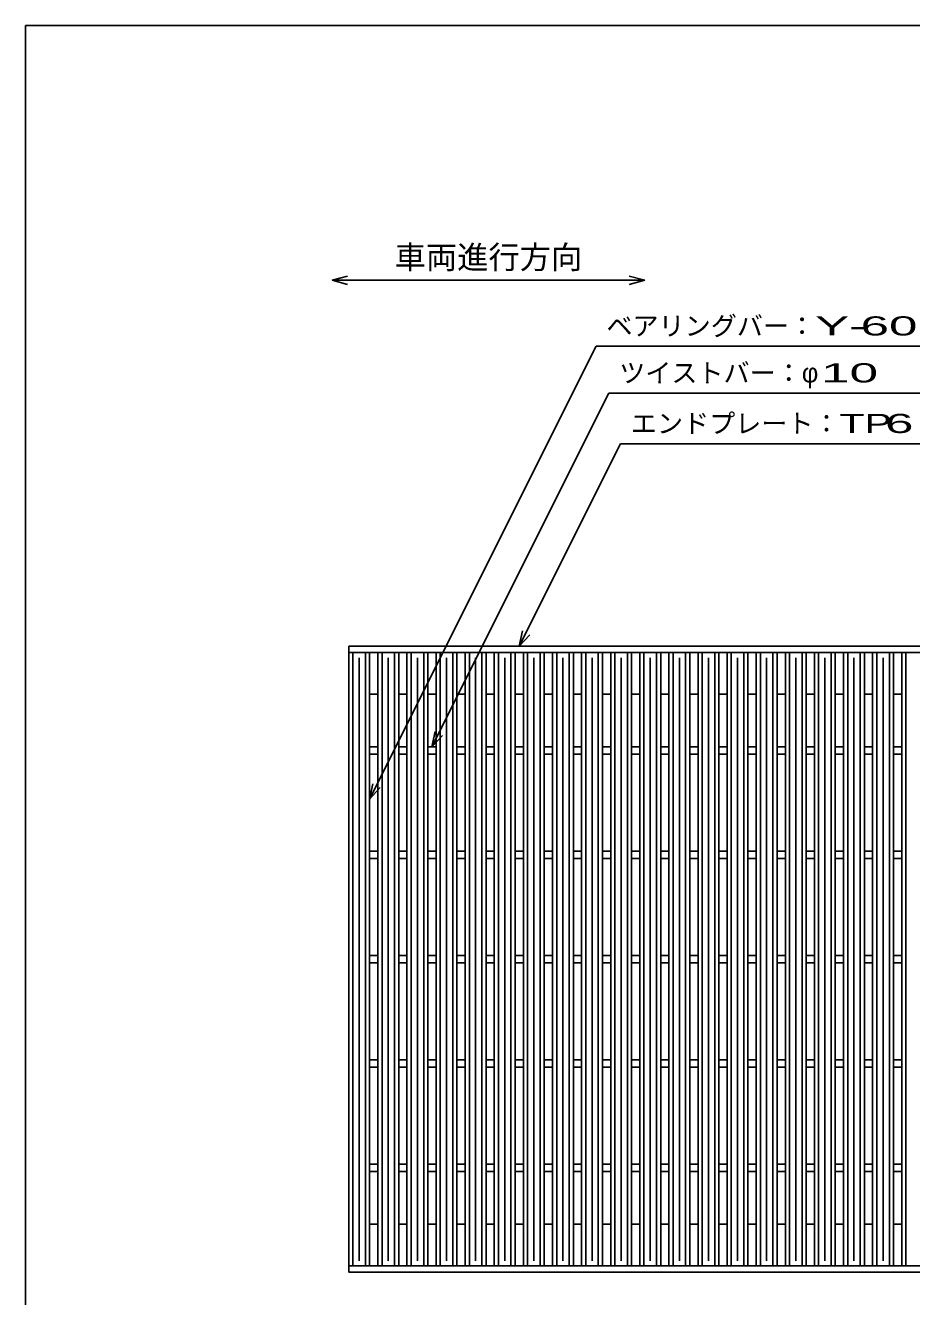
# Model space of a CAD drawing. Units: millimetres, scale not verified. Extents: x -1820 to 1731, y -1282 to 1054.
# Drawn here: x -1729 to -879, y -165 to 1054 of the extents above; entities that cross this region are included whole.
import ezdxf
from ezdxf.enums import TextEntityAlignment as Align

# ---------------------------------------------------------------- set-up
doc = ezdxf.new("R2010")
doc.units = ezdxf.units.MM
doc.header["$LTSCALE"] = 10
for name, color, linetype, lineweight in [('0_2', 150, 'Continuous', 25), ('16', 3, 'Continuous', 25), ('22', 2, 'Continuous', 25)]:
    doc.layers.add(name, color=color, linetype=linetype, lineweight=lineweight)
doc.styles.add('ベクトル', font='')
doc.styles.get('ベクトル').set_extended_font_data('ベクトル')

msp = doc.modelspace()

# ---------------------------------------------------------------- linework, layer by layer
at = {"layer": '0_2'}
for p, q in [((-1729, -1146.5), (-1729, 1053.5)), ((-1729, 1053.5), (1731, 1053.5))]:
    msp.add_line(p, q, dxfattribs=at)
at = {"layer": '0_2', "color": 4}
for p, q in [((-1435.08, 809.33), (-1420.08, 813.33)), ((-1420.08, 805.33), (-1435.08, 809.33)), ((-1435.08, 809.33), (-1135.08, 809.33)), ((-1135.08, 809.33), (-1150.08, 813.33)), ((-1150.08, 805.33), (-1135.08, 809.33))]:
    msp.add_line(p, q, dxfattribs=at)
at = {"layer": '16'}
for p, q in [((-1419, 458.5), (-423, 458.5)), ((-1419, 452.5), (-1419, 458.5)), ((-1419, 452.5), (-423, 452.5)), ((-1419, -135.5), (-1419, 452.5)), ((-1419, 452.5), (-1399, 452.5)), ((-1415, -135.5), (-1415, 452.5)), ((-1403, -135.5), (-1403, 452.5)), ((-1399, -135.5), (-1399, 452.5)), ((-1391.1, -135.5), (-1391.1, 452.5)), ((-1391.1, 452.5), (-1371.1, 452.5)), ((-1387.1, -135.5), (-1387.1, 452.5)), ((-1375.1, -135.5), (-1375.1, 452.5)), ((-1371.1, -135.5), (-1371.1, 452.5)), ((-1363.2, -135.5), (-1363.2, 452.5)), ((-1363.2, 452.5), (-1343.2, 452.5)), ((-1359.2, -135.5), (-1359.2, 452.5)), ((-1347.2, -135.5), (-1347.2, 452.5)), ((-1343.2, -135.5), (-1343.2, 452.5)), ((-1335.3, -135.5), (-1335.3, 452.5)), ((-1335.3, 452.5), (-1315.3, 452.5)), ((-1331.3, -135.5), (-1331.3, 452.5)), ((-1319.3, -135.5), (-1319.3, 452.5)), ((-1315.3, -135.5), (-1315.3, 452.5)), ((-1307.4, -135.5), (-1307.4, 452.5)), ((-1307.4, 452.5), (-1287.4, 452.5)), ((-1303.4, -135.5), (-1303.4, 452.5)), ((-1291.4, -135.5), (-1291.4, 452.5)), ((-1287.4, -135.5), (-1287.4, 452.5)), ((-1279.5, -135.5), (-1279.5, 452.5)), ((-1279.5, 452.5), (-1259.5, 452.5)), ((-1275.5, -135.5), (-1275.5, 452.5)), ((-1263.5, -135.5), (-1263.5, 452.5)), ((-1259.5, -135.5), (-1259.5, 452.5)), ((-1251.6, -135.5), (-1251.6, 452.5)), ((-1251.6, 452.5), (-1231.6, 452.5)), ((-1247.6, -135.5), (-1247.6, 452.5)), ((-1235.6, -135.5), (-1235.6, 452.5)), ((-1231.6, -135.5), (-1231.6, 452.5)), ((-1223.7, -135.5), (-1223.7, 452.5)), ((-1223.7, 452.5), (-1203.7, 452.5)), ((-1219.7, -135.5), (-1219.7, 452.5)), ((-1207.7, -135.5), (-1207.7, 452.5)), ((-1203.7, -135.5), (-1203.7, 452.5)), ((-1195.8, -135.5), (-1195.8, 452.5)), ((-1195.8, 452.5), (-1175.8, 452.5)), ((-1191.8, -135.5), (-1191.8, 452.5)), ((-1179.8, -135.5), (-1179.8, 452.5)), ((-1175.8, -135.5), (-1175.8, 452.5)), ((-1167.9, -135.5), (-1167.9, 452.5)), ((-1167.9, 452.5), (-1147.9, 452.5)), ((-1163.9, -135.5), (-1163.9, 452.5)), ((-1151.9, -135.5), (-1151.9, 452.5)), ((-1147.9, -135.5), (-1147.9, 452.5)), ((-1140, -135.5), (-1140, 452.5)), ((-1140, 452.5), (-1120, 452.5)), ((-1136, -135.5), (-1136, 452.5)), ((-1124, -135.5), (-1124, 452.5)), ((-1120, -135.5), (-1120, 452.5)), ((-1112.1, -135.5), (-1112.1, 452.5)), ((-1112.1, 452.5), (-1092.1, 452.5)), ((-1108.1, -135.5), (-1108.1, 452.5)), ((-1096.1, -135.5), (-1096.1, 452.5)), ((-1092.1, -135.5), (-1092.1, 452.5)), ((-1084.2, -135.5), (-1084.2, 452.5)), ((-1084.2, 452.5), (-1064.2, 452.5)), ((-1080.2, -135.5), (-1080.2, 452.5)), ((-1068.2, -135.5), (-1068.2, 452.5)), ((-1064.2, -135.5), (-1064.2, 452.5)), ((-1056.3, -135.5), (-1056.3, 452.5)), ((-1056.3, 452.5), (-1036.3, 452.5)), ((-1052.3, -135.5), (-1052.3, 452.5)), ((-1040.3, -135.5), (-1040.3, 452.5)), ((-1036.3, -135.5), (-1036.3, 452.5)), ((-1028.4, -135.5), (-1028.4, 452.5)), ((-1028.4, 452.5), (-1008.4, 452.5)), ((-1024.4, -135.5), (-1024.4, 452.5)), ((-1012.4, -135.5), (-1012.4, 452.5)), ((-1008.4, -135.5), (-1008.4, 452.5)), ((-1000.5, -135.5), (-1000.5, 452.5)), ((-1000.5, 452.5), (-980.5, 452.5)), ((-996.5, -135.5), (-996.5, 452.5)), ((-984.5, -135.5), (-984.5, 452.5)), ((-980.5, -135.5), (-980.5, 452.5)), ((-972.6, -135.5), (-972.6, 452.5)), ((-972.6, 452.5), (-952.6, 452.5)), ((-968.6, -135.5), (-968.6, 452.5)), ((-956.6, -135.5), (-956.6, 452.5)), ((-952.6, -135.5), (-952.6, 452.5)), ((-944.7, -135.5), (-944.7, 452.5)), ((-944.7, 452.5), (-924.7, 452.5)), ((-940.7, -135.5), (-940.7, 452.5)), ((-928.7, -135.5), (-928.7, 452.5)), ((-924.7, -135.5), (-924.7, 452.5)), ((-916.8, -135.5), (-916.8, 452.5)), ((-916.8, 452.5), (-896.8, 452.5)), ((-912.8, -135.5), (-912.8, 452.5)), ((-900.8, -135.5), (-900.8, 452.5)), ((-896.8, -135.5), (-896.8, 452.5)), ((-888.9, -135.5), (-888.9, 452.5)), ((-888.9, 452.5), (-868.9, 452.5)), ((-884.9, -135.5), (-884.9, 452.5)), ((-1409, -130.5), (-1409, 447.5)), ((-1381.1, -130.5), (-1381.1, 447.5)), ((-1353.2, -130.5), (-1353.2, 447.5)), ((-1325.3, -130.5), (-1325.3, 447.5)), ((-1297.4, -130.5), (-1297.4, 447.5)), ((-1269.5, -130.5), (-1269.5, 447.5)), ((-1241.6, -130.5), (-1241.6, 447.5)), ((-1213.7, -130.5), (-1213.7, 447.5)), ((-1185.8, -130.5), (-1185.8, 447.5)), ((-1157.9, -130.5), (-1157.9, 447.5)), ((-1130, -130.5), (-1130, 447.5)), ((-1102.1, -130.5), (-1102.1, 447.5)), ((-1074.2, -130.5), (-1074.2, 447.5)), ((-1046.3, -130.5), (-1046.3, 447.5)), ((-1018.4, -130.5), (-1018.4, 447.5)), ((-990.5, -130.5), (-990.5, 447.5)), ((-962.6, -130.5), (-962.6, 447.5)), ((-934.7, -130.5), (-934.7, 447.5)), ((-906.8, -130.5), (-906.8, 447.5)), ((-1399, 412.5), (-1391.1, 412.5)), ((-1371.1, 412.5), (-1363.2, 412.5)), ((-1343.2, 412.5), (-1335.3, 412.5)), ((-1315.3, 412.5), (-1307.4, 412.5)), ((-1287.4, 412.5), (-1279.5, 412.5)), ((-1259.5, 412.5), (-1251.6, 412.5)), ((-1231.6, 412.5), (-1223.7, 412.5)), ((-1203.7, 412.5), (-1195.8, 412.5)), ((-1175.8, 412.5), (-1167.9, 412.5)), ((-1147.9, 412.5), (-1140, 412.5)), ((-1120, 412.5), (-1112.1, 412.5)), ((-1092.1, 412.5), (-1084.2, 412.5)), ((-1064.2, 412.5), (-1056.3, 412.5)), ((-1036.3, 412.5), (-1028.4, 412.5)), ((-1008.4, 412.5), (-1000.5, 412.5)), ((-980.5, 412.5), (-972.6, 412.5)), ((-952.6, 412.5), (-944.7, 412.5)), ((-924.7, 412.5), (-916.8, 412.5)), ((-896.8, 412.5), (-888.9, 412.5)), ((-1399, 362), (-1391.1, 362)), ((-1399, 355), (-1391.1, 355)), ((-1371.1, 362), (-1363.2, 362)), ((-1371.1, 355), (-1363.2, 355)), ((-1343.2, 362), (-1335.3, 362)), ((-1343.2, 355), (-1335.3, 355)), ((-1315.3, 362), (-1307.4, 362)), ((-1315.3, 355), (-1307.4, 355)), ((-1287.4, 362), (-1279.5, 362)), ((-1287.4, 355), (-1279.5, 355)), ((-1259.5, 362), (-1251.6, 362)), ((-1259.5, 355), (-1251.6, 355)), ((-1231.6, 362), (-1223.7, 362)), ((-1231.6, 355), (-1223.7, 355)), ((-1203.7, 362), (-1195.8, 362)), ((-1203.7, 355), (-1195.8, 355)), ((-1175.8, 362), (-1167.9, 362)), ((-1175.8, 355), (-1167.9, 355)), ((-1147.9, 362), (-1140, 362)), ((-1147.9, 355), (-1140, 355)), ((-1120, 362), (-1112.1, 362)), ((-1120, 355), (-1112.1, 355)), ((-1092.1, 362), (-1084.2, 362)), ((-1092.1, 355), (-1084.2, 355)), ((-1064.2, 362), (-1056.3, 362)), ((-1064.2, 355), (-1056.3, 355)), ((-1036.3, 362), (-1028.4, 362)), ((-1036.3, 355), (-1028.4, 355)), ((-1008.4, 362), (-1000.5, 362)), ((-1008.4, 355), (-1000.5, 355)), ((-980.5, 362), (-972.6, 362)), ((-980.5, 355), (-972.6, 355)), ((-952.6, 362), (-944.7, 362)), ((-952.6, 355), (-944.7, 355)), ((-924.7, 362), (-916.8, 362)), ((-924.7, 355), (-916.8, 355)), ((-896.8, 362), (-888.9, 362)), ((-896.8, 355), (-888.9, 355)), ((-1399, 262), (-1391.1, 262)), ((-1371.1, 262), (-1363.2, 262)), ((-1343.2, 262), (-1335.3, 262)), ((-1315.3, 262), (-1307.4, 262)), ((-1287.4, 262), (-1279.5, 262)), ((-1259.5, 262), (-1251.6, 262)), ((-1231.6, 262), (-1223.7, 262)), ((-1203.7, 262), (-1195.8, 262)), ((-1175.8, 262), (-1167.9, 262)), ((-1147.9, 262), (-1140, 262)), ((-1120, 262), (-1112.1, 262)), ((-1092.1, 262), (-1084.2, 262)), ((-1064.2, 262), (-1056.3, 262)), ((-1036.3, 262), (-1028.4, 262)), ((-1008.4, 262), (-1000.5, 262)), ((-980.5, 262), (-972.6, 262)), ((-952.6, 262), (-944.7, 262)), ((-924.7, 262), (-916.8, 262)), ((-896.8, 262), (-888.9, 262)), ((-1399, 255), (-1391.1, 255)), ((-1371.1, 255), (-1363.2, 255)), ((-1343.2, 255), (-1335.3, 255)), ((-1315.3, 255), (-1307.4, 255)), ((-1287.4, 255), (-1279.5, 255)), ((-1259.5, 255), (-1251.6, 255)), ((-1231.6, 255), (-1223.7, 255)), ((-1203.7, 255), (-1195.8, 255)), ((-1175.8, 255), (-1167.9, 255)), ((-1147.9, 255), (-1140, 255)), ((-1120, 255), (-1112.1, 255)), ((-1092.1, 255), (-1084.2, 255)), ((-1064.2, 255), (-1056.3, 255)), ((-1036.3, 255), (-1028.4, 255)), ((-1008.4, 255), (-1000.5, 255)), ((-980.5, 255), (-972.6, 255)), ((-952.6, 255), (-944.7, 255)), ((-924.7, 255), (-916.8, 255)), ((-896.8, 255), (-888.9, 255)), ((-1399, 162), (-1391.1, 162)), ((-1371.1, 162), (-1363.2, 162)), ((-1343.2, 162), (-1335.3, 162)), ((-1315.3, 162), (-1307.4, 162)), ((-1287.4, 162), (-1279.5, 162)), ((-1259.5, 162), (-1251.6, 162)), ((-1231.6, 162), (-1223.7, 162)), ((-1203.7, 162), (-1195.8, 162)), ((-1175.8, 162), (-1167.9, 162)), ((-1147.9, 162), (-1140, 162)), ((-1120, 162), (-1112.1, 162)), ((-1092.1, 162), (-1084.2, 162)), ((-1064.2, 162), (-1056.3, 162)), ((-1036.3, 162), (-1028.4, 162)), ((-1008.4, 162), (-1000.5, 162)), ((-980.5, 162), (-972.6, 162)), ((-952.6, 162), (-944.7, 162)), ((-924.7, 162), (-916.8, 162)), ((-896.8, 162), (-888.9, 162)), ((-1399, 155), (-1391.1, 155)), ((-1371.1, 155), (-1363.2, 155)), ((-1343.2, 155), (-1335.3, 155)), ((-1315.3, 155), (-1307.4, 155)), ((-1287.4, 155), (-1279.5, 155)), ((-1259.5, 155), (-1251.6, 155)), ((-1231.6, 155), (-1223.7, 155)), ((-1203.7, 155), (-1195.8, 155)), ((-1175.8, 155), (-1167.9, 155)), ((-1147.9, 155), (-1140, 155)), ((-1120, 155), (-1112.1, 155)), ((-1092.1, 155), (-1084.2, 155)), ((-1064.2, 155), (-1056.3, 155)), ((-1036.3, 155), (-1028.4, 155)), ((-1008.4, 155), (-1000.5, 155)), ((-980.5, 155), (-972.6, 155)), ((-952.6, 155), (-944.7, 155)), ((-924.7, 155), (-916.8, 155)), ((-896.8, 155), (-888.9, 155)), ((-1399, 62), (-1391.1, 62)), ((-1371.1, 62), (-1363.2, 62)), ((-1343.2, 62), (-1335.3, 62)), ((-1315.3, 62), (-1307.4, 62)), ((-1287.4, 62), (-1279.5, 62)), ((-1259.5, 62), (-1251.6, 62)), ((-1231.6, 62), (-1223.7, 62)), ((-1203.7, 62), (-1195.8, 62)), ((-1175.8, 62), (-1167.9, 62)), ((-1147.9, 62), (-1140, 62)), ((-1120, 62), (-1112.1, 62)), ((-1092.1, 62), (-1084.2, 62)), ((-1064.2, 62), (-1056.3, 62)), ((-1036.3, 62), (-1028.4, 62)), ((-1008.4, 62), (-1000.5, 62)), ((-980.5, 62), (-972.6, 62)), ((-952.6, 62), (-944.7, 62)), ((-924.7, 62), (-916.8, 62)), ((-896.8, 62), (-888.9, 62)), ((-1399, 55), (-1391.1, 55)), ((-1371.1, 55), (-1363.2, 55)), ((-1343.2, 55), (-1335.3, 55)), ((-1315.3, 55), (-1307.4, 55)), ((-1287.4, 55), (-1279.5, 55)), ((-1259.5, 55), (-1251.6, 55)), ((-1231.6, 55), (-1223.7, 55)), ((-1203.7, 55), (-1195.8, 55)), ((-1175.8, 55), (-1167.9, 55)), ((-1147.9, 55), (-1140, 55)), ((-1120, 55), (-1112.1, 55)), ((-1092.1, 55), (-1084.2, 55)), ((-1064.2, 55), (-1056.3, 55)), ((-1036.3, 55), (-1028.4, 55)), ((-1008.4, 55), (-1000.5, 55)), ((-980.5, 55), (-972.6, 55)), ((-952.6, 55), (-944.7, 55)), ((-924.7, 55), (-916.8, 55)), ((-896.8, 55), (-888.9, 55)), ((-1399, -38), (-1391.1, -38)), ((-1399, -45), (-1391.1, -45)), ((-1371.1, -38), (-1363.2, -38)), ((-1371.1, -45), (-1363.2, -45)), ((-1343.2, -38), (-1335.3, -38)), ((-1343.2, -45), (-1335.3, -45)), ((-1315.3, -38), (-1307.4, -38)), ((-1315.3, -45), (-1307.4, -45)), ((-1287.4, -38), (-1279.5, -38)), ((-1287.4, -45), (-1279.5, -45)), ((-1259.5, -38), (-1251.6, -38)), ((-1259.5, -45), (-1251.6, -45)), ((-1231.6, -38), (-1223.7, -38)), ((-1231.6, -45), (-1223.7, -45)), ((-1203.7, -38), (-1195.8, -38)), ((-1203.7, -45), (-1195.8, -45)), ((-1175.8, -38), (-1167.9, -38)), ((-1175.8, -45), (-1167.9, -45)), ((-1147.9, -38), (-1140, -38)), ((-1147.9, -45), (-1140, -45)), ((-1120, -38), (-1112.1, -38)), ((-1120, -45), (-1112.1, -45)), ((-1092.1, -38), (-1084.2, -38)), ((-1092.1, -45), (-1084.2, -45)), ((-1064.2, -38), (-1056.3, -38)), ((-1064.2, -45), (-1056.3, -45)), ((-1036.3, -38), (-1028.4, -38)), ((-1036.3, -45), (-1028.4, -45)), ((-1008.4, -38), (-1000.5, -38)), ((-1008.4, -45), (-1000.5, -45)), ((-980.5, -38), (-972.6, -38)), ((-980.5, -45), (-972.6, -45)), ((-952.6, -38), (-944.7, -38)), ((-952.6, -45), (-944.7, -45)), ((-924.7, -38), (-916.8, -38)), ((-924.7, -45), (-916.8, -45)), ((-896.8, -38), (-888.9, -38)), ((-896.8, -45), (-888.9, -45)), ((-1399, -95.5), (-1391.1, -95.5)), ((-1371.1, -95.5), (-1363.2, -95.5)), ((-1343.2, -95.5), (-1335.3, -95.5)), ((-1315.3, -95.5), (-1307.4, -95.5)), ((-1287.4, -95.5), (-1279.5, -95.5)), ((-1259.5, -95.5), (-1251.6, -95.5)), ((-1231.6, -95.5), (-1223.7, -95.5)), ((-1203.7, -95.5), (-1195.8, -95.5)), ((-1175.8, -95.5), (-1167.9, -95.5)), ((-1147.9, -95.5), (-1140, -95.5)), ((-1120, -95.5), (-1112.1, -95.5)), ((-1092.1, -95.5), (-1084.2, -95.5)), ((-1064.2, -95.5), (-1056.3, -95.5)), ((-1036.3, -95.5), (-1028.4, -95.5)), ((-1008.4, -95.5), (-1000.5, -95.5)), ((-980.5, -95.5), (-972.6, -95.5)), ((-952.6, -95.5), (-944.7, -95.5)), ((-924.7, -95.5), (-916.8, -95.5)), ((-896.8, -95.5), (-888.9, -95.5)), ((-1419, -135.5), (-423, -135.5)), ((-1419, -141.5), (-1419, -135.5)), ((-1419, -135.5), (-1399, -135.5)), ((-1419, -141.5), (-423, -141.5)), ((-1391.1, -135.5), (-1371.1, -135.5)), ((-1363.2, -135.5), (-1343.2, -135.5)), ((-1335.3, -135.5), (-1315.3, -135.5)), ((-1307.4, -135.5), (-1287.4, -135.5)), ((-1279.5, -135.5), (-1259.5, -135.5)), ((-1251.6, -135.5), (-1231.6, -135.5)), ((-1223.7, -135.5), (-1203.7, -135.5)), ((-1195.8, -135.5), (-1175.8, -135.5)), ((-1167.9, -135.5), (-1147.9, -135.5)), ((-1140, -135.5), (-1120, -135.5)), ((-1112.1, -135.5), (-1092.1, -135.5)), ((-1084.2, -135.5), (-1064.2, -135.5)), ((-1056.3, -135.5), (-1036.3, -135.5)), ((-1028.4, -135.5), (-1008.4, -135.5)), ((-1000.5, -135.5), (-980.5, -135.5)), ((-972.6, -135.5), (-952.6, -135.5)), ((-944.7, -135.5), (-924.7, -135.5)), ((-916.8, -135.5), (-896.8, -135.5)), ((-888.9, -135.5), (-868.9, -135.5))]:
    msp.add_line(p, q, dxfattribs=at)
at = {"layer": '22', "color": 4}
for p, q in [((-1399, 312), (-1182, 746)), ((-1182, 746), (-722, 746)), ((-1339.25, 362), (-1169.75, 701)), ((-1169.75, 701), (-729.75, 701)), ((-1255.55, 458.5), (-1158.55, 652.5)), ((-1158.55, 652.5), (-718.55, 652.5)), ((-1255.55, 458.5), (-1252.55, 473.1)), ((-1255.55, 458.5), (-1245.55, 469.5)), ((-1339.25, 362), (-1336.25, 376.6)), ((-1339.25, 362), (-1329.25, 373)), ((-1399, 312), (-1396, 326.6)), ((-1399, 312), (-1389, 323))]:
    msp.add_line(p, q, dxfattribs=at)

# ---------------------------------------------------------------- texts
at = {"layer": '0_2', "color": 2, "style": 'ベクトル'}
msp.add_text('車両進行方向', height=21.99, dxfattribs=at).set_placement((-1375.08, 831.33), align=Align.MIDDLE_LEFT)
at = {"layer": '22', "style": 'ベクトル'}
for s, p in [('ベアリングバー：', (-1172, 765.5)), ('ツイストバー：', (-1159.75, 720.5)), ('φ', (-984.75, 720.5)), ('エンドプレート：', (-1148.55, 672))]:
    msp.add_text(s, height=18.33, dxfattribs=at).set_placement(p, align=Align.MIDDLE_LEFT)
for s, width, p in [('Y-', 2, (-972, 765.5)), (' 60 ', 2, (-942, 765.5)), (' 10 ', 2, (-979.75, 720.5)), ('TP', 1.6, (-948.55, 672)), (' 6 ', 2, (-918.55, 672))]:
    msp.add_text(s, height=18.33, dxfattribs=dict(at, width=width)).set_placement(p, align=Align.MIDDLE_LEFT)

doc.saveas('drawing.dxf')
